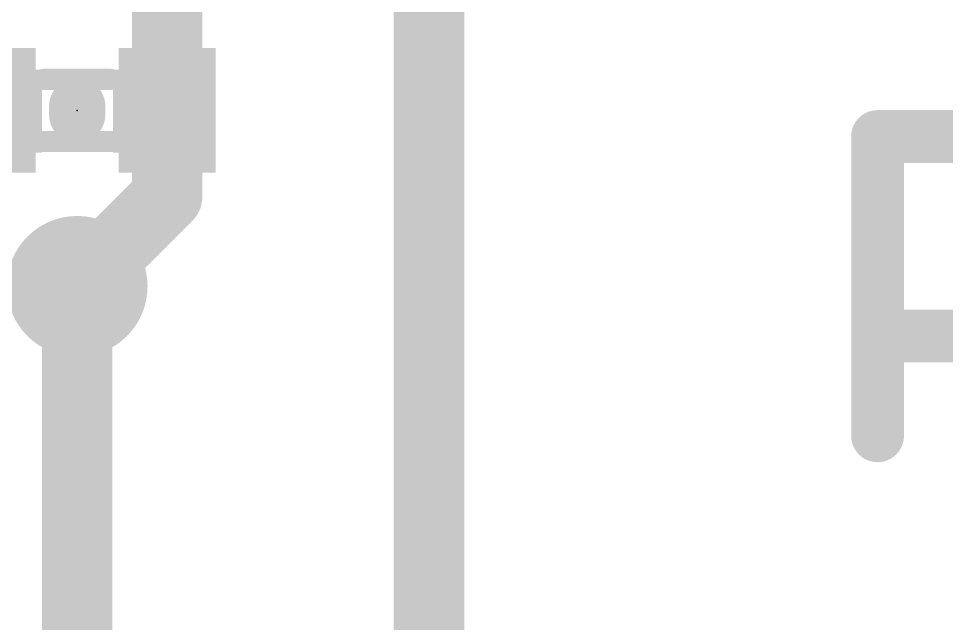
# Model space of a CAD drawing. Extents: x -3.8 to 55.5, y -10.2 to 68.5.
# Drawn here: x 18.12 to 24.82, y 36.68 to 41.05 of the extents above; entities that cross this region are included whole.
import ezdxf

# ---------------------------------------------------------------- set-up
doc = ezdxf.new("R2010")
doc.units = 0
for name, color, linetype in [('1', 12, 'CONTINUOUS'), ('16', 132, 'CONTINUOUS'), ('18', 110, 'CONTINUOUS'), ('21', 41, 'CONTINUOUS'), ('23', 53, 'CONTINUOUS'), ('51', 53, 'CONTINUOUS')]:
    doc.layers.add(name, color=color, linetype=linetype)

# ---------------------------------------------------------------- blocks, each defined once
blk = doc.blocks.new('RECT')
blk.add_solid([(-0.5, -0.5), (0.5, -0.5), (-0.5, 0.5), (0.5, 0.5)])
blk = doc.blocks.new('ROUNDV')
at = {"const_width": 0.5}
blk.add_lwpolyline([(0, -0.25, 1), (0, 0.25, 1), (0, -0.25)], format="xyb", dxfattribs=at)

msp = doc.modelspace()

# ---------------------------------------------------------------- linework, layer by layer
at = {"layer": '1', "const_width": 0.508}
for points in [[(19.192, 40.386), (19.192, 41.656)], [(19.192, 39.766), (19.192, 40.386)], [(19.192, 39.766), (18.542, 39.116)]]:
    msp.add_lwpolyline(points, dxfattribs=at)
at = {"layer": '1', "const_width": 0.254}
for points in [[(19.319, 40.386, 1), (19.065, 40.386)], [(19.065, 40.386, 1), (19.319, 40.386)], [(19.2818, 39.6762, 1), (19.1022, 39.8558)], [(19.065, 39.766, 1), (19.319, 39.766)], [(18.4522, 39.2058, 1), (18.6318, 39.0262)]]:
    msp.add_lwpolyline(points, format="xyb", dxfattribs=at)
at = {"layer": '16', "const_width": 0.508}
for points in [[(21.082, 31.496), (21.082, 50.546)], [(18.542, 39.116), (18.542, 18.536)]]:
    msp.add_lwpolyline(points, dxfattribs=at)
at = {"layer": '16', "const_width": 0.254}
msp.add_lwpolyline([(18.669, 39.116, 1), (18.415, 39.116)], format="xyb", dxfattribs=at)
at = {"layer": '21'}
for points, const_width in [([(18.542, 40.4165), (18.542, 40.3555)], 0.4064), ([(24.3205, 38.0365), (24.3205, 40.1973)], 0.381), ([(24.3205, 40.1973), (25.4009, 40.1973)], 0.381), ([(25.4009, 38.7568), (24.3205, 38.7568)], 0.381)]:
    msp.add_lwpolyline(points, dxfattribs=dict(at, const_width=const_width))
for points, const_width in [([(18.6436, 40.4165, 1), (18.4404, 40.4165)], 0.2032), ([(18.4404, 40.3555, 1), (18.6436, 40.3555)], 0.2032), ([(24.3205, 40.2926, 1), (24.3205, 40.1021)], 0.1905), ([(24.4158, 40.1973, 1), (24.2253, 40.1973)], 0.1905), ([(24.3205, 38.852, 1), (24.3205, 38.6615)], 0.1905), ([(24.2253, 38.0365, 1), (24.4158, 38.0365)], 0.1905)]:
    msp.add_lwpolyline(points, format="xyb", dxfattribs=dict(at, const_width=const_width))
at = {"layer": '23'}
msp.add_point((18.542, 40.386), dxfattribs=at)
at = {"layer": '51', "const_width": 0.1524}
for points in [[(18.297, 40.61), (18.787, 40.61)], [(18.787, 40.162), (18.297, 40.162)]]:
    msp.add_lwpolyline(points, dxfattribs=at)
at = {"layer": '51', "const_width": 0.0762}
for points in [[(18.297, 40.6481, 1), (18.297, 40.5719)], [(18.787, 40.5719, 1), (18.787, 40.6481)], [(18.297, 40.2001, 1), (18.297, 40.1239)], [(18.787, 40.1239, 1), (18.787, 40.2001)]]:
    msp.add_lwpolyline(points, format="xyb", dxfattribs=at)

# ---------------------------------------------------------------- block references
at = {"layer": '1', "xscale": 0.7, "yscale": 0.9}
for p in [(17.892, 40.386), (19.192, 40.386)]:
    msp.add_blockref('RECT', p, dxfattribs=at)
at = {"layer": '18', "xscale": 1.016, "yscale": 1.016}
msp.add_blockref('ROUNDV', (18.542, 39.116), dxfattribs=at)
msp.add_blockref('ROUNDV', (18.542, 39.116), dxfattribs=at)
at = {"layer": '51', "xscale": 0.3, "yscale": 0.5999}
for p in [(18.138, 40.3812), (18.9508, 40.3812)]:
    msp.add_blockref('RECT', p, dxfattribs=at)

doc.saveas('drawing.dxf')
